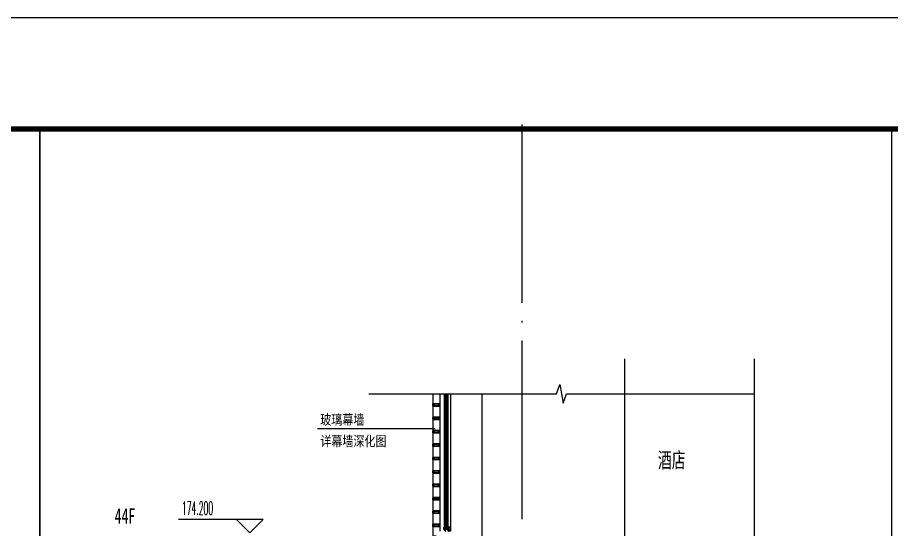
# Model space of a CAD drawing. Header units: millimetres. Extents: x 12351878 to 12381578, y 696206 to 738256.
# Drawn here: x 12361678 to 12371478, y 732521 to 738256 of the extents above; entities that cross this region are included whole.
import ezdxf

# ---------------------------------------------------------------- set-up
doc = ezdxf.new("R2010")
doc.units = ezdxf.units.MM
doc.header["$LTSCALE"] = 1000
for name, pattern in [('CENTER', [50.8, 31.75, -6.35, 6.35, -6.35]), ('CENTER2', [28.575, 19.05, -3.175, 3.175, -3.175]), ('DOTE', [2.42, 2, -0.2, 0.02, -0.2]), ('HIDDEN', [0.125, 0.0625, -0.0625]), ('HIDDEN2', [4.7625, 3.175, -1.5875])]:
    doc.linetypes.add(name, pattern=pattern)
for name, color, linetype in [('A-ANNO-ELEV', 3, 'Continuous'), ('A-ANNO-SYMB', 3, 'Continuous'), ('A-ANNO-TEXT', 7, 'Continuous'), ('A-ANNO-TTLB', 7, 'Continuous'), ('DIM_LEAD', 3, 'Continuous'), ('DOTE', 16, 'DOTE'), ('ELASTOMER', 6, 'Continuous'), ('ELASTOMER-V', 241, 'Continuous'), ('EXTRUSION-V', 141, 'Continuous'), ('EXTRUSION1', 4, 'Continuous'), ('FASTENER', 191, 'Continuous'), ('GLASS', 1, 'Continuous'), ('GLASS-V', 11, 'Continuous'), ('GRID', 8, 'CENTER'), ('GZDI-J建筑-立面-后可见线', 252, 'Continuous'), ('PUB_TEXT', 7, 'Continuous'), ('SFC-ELASTOMER', 6, 'Continuous'), ('SFC-ELASTOMER-V', 241, 'Continuous'), ('SILICONE', 8, 'Continuous'), ('SILICONE-V', 9, 'Continuous'), ('SYMBOL', 7, 'Continuous'), ('型材断面填充', 254, 'Continuous')]:
    doc.layers.add(name, color=color, linetype=linetype)
doc.styles.add('_TCH_DIM', font='SIMPLEX.shx', dxfattribs={"width": 0.6, "bigfont": 'GBCBIG.shx'})
doc.styles.add('宋体', font='', dxfattribs={"width": 0.65})
doc.styles.get('宋体').set_extended_font_data('SimSun')

# ---------------------------------------------------------------- blocks, each defined once
blk = doc.blocks.new('1902-190121-05')
at = {"layer": 'SFC-ELASTOMER-V'}
h = blk.add_hatch(dxfattribs=at)
h.set_pattern_fill('DOTS', color=256, scale=12, style=0)
h.set_pattern_definition([(0, (-98970.10256, 48449.7369), (0.375, 0.75), [0, -0.75])])
edge = h.paths.add_edge_path(flags=16)
edge.add_arc((3, 3.8), 1, 340.05156, 360)
edge.add_line((4, 3.8), (4, 7.2))
edge.add_arc((3, 7.2), 1, 0, 32.51252)
edge.add_line((3.8, 7.8), (2.9, 9.2))
edge.add_arc((2.5, 8.9), 0.5, 32.51252, 180)
edge.add_line((2, 8.9), (2, 3.4))
edge.add_arc((2.9, 3.4), 0.945, 180, 344.04362)
edge.add_arc((7.7, 2.1), 4, 160.05156, 164.04362, ccw=False)
edge = h.paths.add_edge_path()
edge.add_line((5.7, -2.5), (5.2, -2.5))
edge.add_arc((5.2, -3), 0.5, 90, 226.5751)
edge.add_line((4.9, -3.4), (5.1, -3.6))
edge.add_arc((2.8, -6), 3.32, 16.08254, 47.2847, ccw=False)
edge.add_line((6, -5.1), (6, -5.5))
edge.add_arc((5.4, -5.5), 0.591, 194.26011, 356.82648, ccw=False)
edge.add_arc((1.4, -6.8), 3.65, 18.86014, 46.15869)
edge.add_line((3.9, -4.2), (2.7, -3.1))
edge.add_arc((6.8, 3.9), 8.22, 234.2774, 239.61778, ccw=False)
edge.add_line((2.1, -2.7), (0.4, -2.1))
edge.add_arc((-1.8, -11.8), 10, 77.00538, 85.15039)
edge.add_arc((-0.9, -0.8), 1, 188.53077, 265.15039, ccw=False)
edge.add_line((-1.9, -1), (-2, 0))
edge.add_line((-2, 0), (0, 0))
edge.add_line((0, 0), (0, 3.5))
edge.add_line((0, 3.5), (-1, 3.5))
edge.add_arc((-1, 4), 0.5, 157.38014, 270, ccw=False)
edge.add_line((-1.5, 4.2), (0, 7.5))
edge.add_line((0, 7.5), (0, 11))
edge.add_line((0, 11), (-0.5, 11))
edge.add_arc((-0.5, 11.5), 0.5, 143.1301, 270, ccw=False)
edge.add_arc((-8.5, 25.7), 15.9, 298.59032, 327.30873)
edge.add_arc((5.3, 16.9), 0.5, 90, 147.30873, ccw=False)
edge.add_line((5.3, 17.4), (5.5, 17.4))
edge.add_arc((5.5, 16.9), 0.5, 0, 90, ccw=False)
edge.add_line((6, 16.9), (6, 16.6))
edge.add_arc((5.5, 16.6), 0.5, 337.76523, 360, ccw=False)
edge.add_line((6, 16.4), (4, 11.6))
edge.add_arc((4.5, 11.4), 0.5, 157.76523, 212.51252)
edge.add_line((4.1, 11.1), (5.9, 8.2))
edge.add_arc((5.5, 7.9), 0.5, 0, 32.51252, ccw=False)
edge.add_line((6, 7.9), (6, 3))
edge.add_arc((5.5, 3), 0.5, 323.1301, 360, ccw=False)
edge.add_arc((6.7, 2.1), 1, 143.1301, 180)
edge.add_line((5.7, 2.1), (5.7, -2.5))
at = {"color": 0, "linetype": 'ByBlock'}
blk.add_lwpolyline([(5.7, -2.5), (5.2, -2.5, 0.678166), (4.9, -3.4), (5.1, -3.6, -0.136993), (6, -5.1), (6, -5.5, -0.858364), (4.8, -5.6), (4.8, -5.6, 0.119679), (3.9, -4.2), (2.7, -3.1, -0.023306), (2.1, -2.7), (0.4, -2.1, 0.035554), (-1, -1.8, -0.347355), (-1.9, -1), (-2, 0), (0, 0), (0, 3.5), (-1, 3.5, -0.535184), (-1.5, 4.2), (0, 7.5), (0, 11), (-0.5, 11, -0.618034), (-0.9, 11.8, 0.125968), (4.9, 17.2, -0.255402), (5.3, 17.4), (5.5, 17.4, -0.414214), (6, 16.9), (6, 16.6, -0.097323), (6, 16.4), (4, 11.6, 0.24353), (4.1, 11.1), (5.9, 8.2, -0.142822), (6, 7.9), (6, 3, -0.162278), (5.9, 2.7, 0.162278), (5.7, 2.1), (5.7, -2.5)], format="xyb", dxfattribs=at)
blk.add_lwpolyline([(3.9, 3.5, 0.087262), (4, 3.8), (4, 7.2, 0.142822), (3.8, 7.8), (2.9, 9.2, 0.750054), (2, 8.9), (2, 3.4, 0.869621), (3.9, 3.2, -0.01742)], format="xyb", close=True, dxfattribs=at)
blk = doc.blocks.new('*U53')
at = {"color": 0, "linetype": 'HIDDEN2'}
for p, q in [((-2.5, 9.3), (-1.8, 10)), ((-2.5, 9.3), (-2.5, 0)), ((-2.5, 9.3), (2.5, 9.3)), ((-2.5, 1), (2.5, 1)), ((1.8, 10), (-1.8, 10)), ((-1.8, 10), (-1.8, 1)), ((1.8, 10), (2.5, 9.3)), ((1.8, 10), (1.8, 1)), ((2.5, 9.3), (2.5, 0))]:
    blk.add_line(p, q, dxfattribs=at)
at = {"color": 0, "linetype": 'ByBlock'}
for p, q in [((-1, -1.3), (0, -2.7)), ((0, -1.3), (1, -2.7))]:
    blk.add_line(p, q, dxfattribs=at)
for points in [[(-5, -1.3), (5, -1.3), (5, 0), (-5, 0), (-5, -1.3)], [(-3.9, -2.7), (3.9, -2.7), (3.9, -1.3), (-3.9, -1.3), (-3.9, -2.7)]]:
    blk.add_lwpolyline(points, dxfattribs=at)
blk.add_lwpolyline([(-0.6, -4.2), (-0.6, -5.7), (-2.5, -5.7, -0.414214), (-4.5, -3.7), (-4.5, -2.7), (4.5, -2.7), (4.5, -3.7, -0.414214), (2.5, -5.7), (0.6, -5.7), (0.6, -4.2)], format="xyb", close=True, dxfattribs=at)
at = {"layer": 'GRID', "color": 9, "linetype": 'CENTER2', "ltscale": 0.5}
for p, q in [((0.3, 7), (-0.3, 7)), ((0, -7.1), (0, 11.6))]:
    blk.add_line(p, q, dxfattribs=at)
blk = doc.blocks.new('20211008-LC03')
at = {"layer": '型材断面填充', "linetype": 'ByBlock'}
h = blk.add_hatch(color=256, dxfattribs=at)
edge = h.paths.add_edge_path()
edge.add_line((-18.6, 2.5), (-20, 2.5))
edge.add_line((-20, 2.5), (-20, 3.5))
edge.add_line((-20, 3.5), (-19.3, 6))
edge.add_line((-19.3, 6), (-23.6, 13.8))
edge.add_line((-23.6, 13.8), (-23.6, 22))
edge.add_arc((-24.6, 22), 1, 360, 450)
edge.add_line((-24.6, 23), (-42.5, 23))
edge.add_arc((-42.5, 22.5), 0.5, 90, 180)
edge.add_line((-43, 22.5), (-43, -0.1))
edge.add_arc((-42.5, -0.1), 0.5, 180, 248.19859)
edge.add_line((-42.7, -0.6), (-34.8, -3.7))
edge.add_arc((-35, -4.2), 0.5, 0, 68.19859, ccw=False)
edge.add_line((-34.5, -4.2), (-34.5, -4.5))
edge.add_arc((-35, -4.5), 0.5, -90, 0, ccw=False)
edge.add_line((-35, -5), (-36.9, -5))
edge.add_arc((-36.9, -4.7), 0.3, 248.19859, 270, ccw=False)
edge.add_line((-37, -5), (-41.3, -3.3))
edge.add_arc((-41.5, -3.7), 0.5, 68.19859, 180)
edge.add_line((-42, -3.7), (-42, -4.7))
edge.add_arc((-42.3, -4.7), 0.3, -90, 0, ccw=False)
edge.add_line((-42.3, -5), (-44.7, -5))
edge.add_arc((-44.7, -4.7), 0.3, 180, 270, ccw=False)
edge.add_line((-45, -4.7), (-45, 25))
edge.add_line((-45, 25), (0, 25))
edge.add_line((0, 25), (0, 17.5))
edge.add_arc((-0.5, 17.5), 0.5, -90, 0, ccw=False)
edge.add_line((-0.5, 17), (-1.5, 17))
edge.add_arc((-1.5, 17.5), 0.5, 180, 270, ccw=False)
edge.add_line((-2, 17.5), (-2, 22.5))
edge.add_arc((-2.5, 22.5), 0.5, 0, 90)
edge.add_line((-2.5, 23), (-22, 23))
edge.add_line((-22, 23), (-22, 18.5))
edge.add_line((-22, 18.5), (-20.4, 18.5))
edge.add_line((-20.4, 18.5), (-20.2, 18.3))
edge.add_line((-20.2, 18.3), (-20.3, 18.1))
edge.add_line((-20.3, 18.1), (-22, 16.3))
edge.add_line((-22, 16.3), (-22, 14.2))
edge.add_line((-22, 14.2), (-17.8, 6.6))
edge.add_arc((-18.7, 6.1), 1, -15.00011, 28.9614, ccw=False)
edge.add_line((-17.7, 5.9), (-18.6, 2.5))
h = blk.add_hatch(color=256, dxfattribs=at)
edge = h.paths.add_edge_path()
edge.add_line((-22, 2.1), (-23, 1.1))
edge.add_line((-23, 1.1), (-23, -2))
edge.add_line((-23, -2), (-22, -2))
edge.add_line((-22, -2), (-22, 0))
edge.add_line((-22, 0), (0, 0))
edge.add_line((0, 0), (0, 16))
edge.add_arc((-0.5, 16), 0.5, 0, 90)
edge.add_line((-0.5, 16.5), (-1.5, 16.5))
edge.add_arc((-1.5, 16), 0.5, 90, 180)
edge.add_line((-2, 16), (-2, 3))
edge.add_arc((-2.5, 3), 0.5, 270, 360, ccw=False)
edge.add_line((-2.5, 2.5), (-8.2, 2.5))
edge.add_arc((-8.5, 2.5), 0.3, -180, 0, ccw=False)
edge.add_line((-8.8, 2.5), (-14, 2.5))
edge.add_arc((-14, 3), 0.5, 180, 270, ccw=False)
edge.add_line((-14.5, 3), (-14.5, 22))
edge.add_arc((-15, 22), 0.5, 0, 90)
edge.add_line((-15, 22.5), (-21.5, 22.5))
edge.add_arc((-21.5, 22), 0.5, 90, 180)
edge.add_line((-22, 22), (-22, 19.2))
edge.add_arc((-21.3, 19.2), 0.7, 180, 269.99999)
edge.add_line((-21.3, 18.5), (-20, 18.5))
edge.add_line((-20, 18.5), (-20, 20.5))
edge.add_line((-20, 20.5), (-17, 20.5))
edge.add_line((-17, 20.5), (-17, 2))
edge.add_line((-17, 2), (-20, 2))
edge.add_line((-20, 2), (-20, 4))
edge.add_line((-20, 4), (-21.3, 4))
edge.add_arc((-21.3, 3.3), 0.7, 90, 180)
edge.add_line((-22, 3.3), (-22, 2.1))
at = {"color": 0, "linetype": 'ByBlock'}
for points in [[(-18.6, 2.5), (-20, 2.5), (-20, 3.5), (-19.3, 6), (-23.6, 13.8), (-23.6, 22, 0.414214), (-24.6, 23), (-42.5, 23, 0.414214), (-43, 22.5), (-43, -0.1, 0.306678), (-42.7, -0.6), (-34.8, -3.7, -0.306678), (-34.5, -4.2), (-34.5, -4.5, -0.414214), (-35, -5), (-36.9, -5, -0.095415), (-37, -5), (-41.3, -3.3, 0.530598), (-42, -3.7), (-42, -4.7, -0.414214), (-42.3, -5), (-44.7, -5, -0.414214), (-45, -4.7), (-45, 25), (0, 25), (0, 17.5, -0.414214), (-0.5, 17), (-1.5, 17, -0.414214), (-2, 17.5), (-2, 22.5, 0.414214), (-2.5, 23), (-22, 23), (-22, 18.5), (-20.4, 18.5), (-20.2, 18.3), (-20.3, 18.1), (-22, 16.3), (-22, 14.2), (-17.8, 6.6, -0.194206), (-17.7, 5.9)], [(-23, -2), (-23, 1.1), (-22, 2.1), (-22, 3.3, -0.414214), (-21.3, 4), (-20, 4), (-20, 2), (-17, 2), (-17, 20.5), (-20, 20.5), (-20, 18.5), (-21.3, 18.5, -0.414214), (-22, 19.2), (-22, 22, -0.414214), (-21.5, 22.5), (-15, 22.5, -0.414214), (-14.5, 22), (-14.5, 3, 0.414214), (-14, 2.5), (-8.8, 2.5, 1), (-8.2, 2.5), (-2.5, 2.5, 0.414214), (-2, 3), (-2, 16, -0.414214), (-1.5, 16.5), (-0.5, 16.5, -0.414214), (0, 16), (0, 0), (-22, 0), (-22, -2)]]:
    blk.add_lwpolyline(points, format="xyb", close=True, dxfattribs=at)
at = {"layer": 'FASTENER', "rotation": 180}
blk.add_blockref('*U53', (-8.5, 2.5), dxfattribs=at)
blk = doc.blocks.new('ZSLOT')
for p, q in [((-8.8, 3.7), (-6.6, 9.7)), ((-8.8, 3.7), (-8.8, -9.3)), ((-6.6, 9.7), (-6.6, -7.1)), ((-6.6, 9.7), (-1.8, 9.7)), ((-1.8, 9.7), (-1.8, -9.3)), ((-8.8, -9.3), (-6.6, -7.1)), ((-8.8, -9.3), (-1.8, -9.3)), ((-6.6, -7.1), (-1.8, -7.1))]:
    blk.add_line(p, q)
blk = doc.blocks.new('20210923-LC06')
at = {"layer": '型材断面填充', "linetype": 'ByBlock'}
h = blk.add_hatch(color=256, dxfattribs=at)
h.paths.add_polyline_path([(75, 12.5), (0, 12.5), (0, -12.5), (75, -12.5)])
edge = h.paths.add_edge_path(flags=16)
edge.add_arc((73, 10.5), 0.5, 0, 90, ccw=False)
edge.add_line((73.5, 10.5), (73.5, -10.5))
edge.add_arc((73, -10.5), 0.5, -90, 0, ccw=False)
edge.add_line((73, -11), (63.7, -11))
edge.add_arc((63.7, -10.5), 0.5, 157.97569, 270, ccw=False)
edge.add_arc((60, -9), 3.5, 337.97569, 405.52249)
edge.add_arc((62, -7), 0.7, 45.52249, 150)
edge.add_line((61.4, -6.7), (61.3, -6.7))
edge.add_arc((61.9, -7.1), 0.7, 150, 224.97389)
edge.add_arc((60, -9), 2, -224.97389, 44.97389, ccw=False)
edge.add_arc((58.1, -7.1), 0.7, 315.02611, 390)
edge.add_line((58.7, -6.7), (58.6, -6.7))
edge.add_arc((58, -7), 0.7, 30, 134.47751)
edge.add_arc((60, -9), 3.5, 134.47751, 202.02431)
edge.add_arc((56.3, -10.5), 0.5, -90, 22.02431, ccw=False)
edge.add_line((56.3, -11), (2, -11))
edge.add_arc((2, -10.5), 0.5, 180, 270, ccw=False)
edge.add_line((1.5, -10.5), (1.5, 10.5))
edge.add_arc((2, 10.5), 0.5, 90, 180, ccw=False)
edge.add_line((2, 11), (11.3, 11))
edge.add_arc((11.3, 10.5), 0.5, -22.02431, 90, ccw=False)
edge.add_arc((15, 9), 3.5, 157.97569, 225.52249)
edge.add_arc((13, 7), 0.7, 225.52249, 330)
edge.add_line((13.6, 6.7), (13.7, 6.7))
edge.add_arc((13.1, 7.1), 0.7, 330, 404.97389)
edge.add_arc((15, 9), 2, -44.97389, 224.97389, ccw=False)
edge.add_arc((16.9, 7.1), 0.7, 135.02611, 210)
edge.add_line((16.3, 6.7), (16.4, 6.7))
edge.add_arc((17, 7), 0.7, 210, 314.47751)
edge.add_arc((15, 9), 3.5, 314.47751, 382.02431)
edge.add_arc((18.7, 10.5), 0.5, 90, 202.02431, ccw=False)
edge.add_line((18.7, 11), (73, 11))
at = {"color": 0, "linetype": 'ByBlock'}
blk.add_lwpolyline([(75, 12.5), (0, 12.5), (0, -12.5), (75, -12.5)], close=True, dxfattribs=at)
blk.add_lwpolyline([(73, 11, -0.414214), (73.5, 10.5), (73.5, -10.5, -0.414214), (73, -11), (63.7, -11, -0.531846), (63.2, -10.3, 0.30357), (62.5, -6.5, 0.490314), (61.4, -6.7), (61.3, -6.7, 0.339327), (61.4, -7.6, -2.412658), (58.6, -7.6, 0.339327), (58.7, -6.7), (58.6, -6.7, 0.490314), (57.5, -6.5, 0.30357), (56.8, -10.3, -0.531846), (56.3, -11), (2, -11, -0.414214), (1.5, -10.5), (1.5, 10.5, -0.414214), (2, 11), (11.3, 11, -0.531846), (11.8, 10.3, 0.30357), (12.5, 6.5, 0.490314), (13.6, 6.7), (13.7, 6.7, 0.339327), (13.6, 7.6, -2.412658), (16.4, 7.6, 0.339327), (16.3, 6.7), (16.4, 6.7, 0.490314), (17.5, 6.5, 0.30357), (18.2, 10.3, -0.531846), (18.7, 11)], format="xyb", close=True, dxfattribs=at)
blk = doc.blocks.new('20211008-LC01')
at = {"layer": '型材断面填充', "linetype": 'ByBlock'}
h = blk.add_hatch(color=256, dxfattribs=at)
edge = h.paths.add_edge_path()
edge.add_line((5, -20), (5, -18))
edge.add_line((5, -18), (3, -18))
edge.add_line((3, -18), (3, 0))
edge.add_line((3, 0), (0, 0))
edge.add_line((0, 0), (0, -37))
edge.add_line((0, -37), (10, -37))
edge.add_line((10, -37), (10, -45))
edge.add_line((10, -45), (14.5, -45))
edge.add_arc((14.5, -44.5), 0.5, 270, 360)
edge.add_line((15, -44.5), (15, -43.5))
edge.add_arc((14.5, -43.5), 0.5, 0, 90)
edge.add_line((14.5, -43), (12.5, -43))
edge.add_arc((12.5, -42.5), 0.5, 180, 270, ccw=False)
edge.add_line((12, -42.5), (12, -35.5))
edge.add_arc((11.5, -35.5), 0.5, 0, 90)
edge.add_line((11.5, -35), (3.5, -35))
edge.add_arc((3.5, -34.5), 0.5, 180, 270, ccw=False)
edge.add_line((3, -34.5), (3, -25.5))
edge.add_arc((3.5, -25.5), 0.5, 90, 180, ccw=False)
edge.add_line((3.5, -25), (17.4, -25))
edge.add_arc((17.4, -26), 1, -19.81493, 90, ccw=False)
edge.add_arc((23, -28), 4.9, 160.18507, 225.14283)
edge.add_arc((20.2, -30.8), 1, 225.14283, 330)
edge.add_arc((20.2, -30.8), 1, 330, 405.14283)
edge.add_arc((23, -28), 2.9, 217.92814, 225.14283, ccw=False)
edge.add_line((20.7, -29.8), (21, -29.6))
edge.add_arc((23, -28), 2.6, 201.15012, 218.84988, ccw=False)
edge.add_line((20.6, -28.9), (20.3, -29.1))
edge.add_arc((23, -28), 2.9, 97.92814, 202.07186, ccw=False)
edge.add_line((22.6, -25.1), (22.6, -25.4))
edge.add_arc((23, -28), 2.6, 81.15012, 98.84988, ccw=False)
edge.add_line((23.4, -25.4), (23.4, -25.1))
edge.add_arc((23, -28), 2.9, -22.07186, 82.07186, ccw=False)
edge.add_line((25.7, -29.1), (25.4, -28.9))
edge.add_arc((23, -28), 2.6, 321.15012, 338.84988, ccw=False)
edge.add_line((25, -29.6), (25.3, -29.8))
edge.add_arc((23, -28), 2.9, 314.85717, 322.07186, ccw=False)
edge.add_arc((25.8, -30.8), 1, 134.85717, 210)
edge.add_arc((25.8, -30.8), 1, 210, 314.85717)
edge.add_arc((23, -28), 4.9, 314.85717, 379.81493)
edge.add_arc((28.6, -26), 1, 90, 199.81493, ccw=False)
edge.add_line((28.6, -25), (44.5, -25))
edge.add_arc((44.5, -25.5), 0.5, 0, 90, ccw=False)
edge.add_line((45, -25.5), (45, -42.5))
edge.add_arc((44.5, -42.5), 0.5, -90, 0, ccw=False)
edge.add_line((44.5, -43), (43.5, -43))
edge.add_arc((43.5, -43.5), 0.5, 90, 180)
edge.add_line((43, -43.5), (43, -44.5))
edge.add_arc((43.5, -44.5), 0.5, 180, 270)
edge.add_line((43.5, -45), (48, -45))
edge.add_line((48, -45), (48, -23))
edge.add_line((48, -23), (3, -23))
edge.add_line((3, -23), (3, -20))
edge.add_line((3, -20), (5, -20))
at = {"color": 0, "linetype": 'ByBlock'}
blk.add_lwpolyline([(5, -20), (5, -18), (3, -18), (3, 0), (0, 0), (0, -37), (10, -37), (10, -45), (14.5, -45, 0.414214), (15, -44.5), (15, -43.5, 0.414214), (14.5, -43), (12.5, -43, -0.414214), (12, -42.5), (12, -35.5, 0.414214), (11.5, -35), (3.5, -35, -0.414214), (3, -34.5), (3, -25.5, -0.414214), (3.5, -25), (17.4, -25, -0.519541), (18.4, -26.3, 0.291273), (19.5, -31.5, 0.492371), (21.1, -31.3, 0.340149), (21, -30.1, -0.03149), (20.7, -29.8), (21, -29.6, -0.077384), (20.6, -28.9), (20.3, -29.1, -0.488509), (22.6, -25.1), (22.6, -25.4, -0.077384), (23.4, -25.4), (23.4, -25.1, -0.488509), (25.7, -29.1), (25.4, -28.9, -0.077384), (25, -29.6), (25.3, -29.8, -0.03149), (25, -30.1, 0.340149), (24.9, -31.3, 0.492371), (26.5, -31.5, 0.291273), (27.6, -26.3, -0.519541), (28.6, -25), (44.5, -25, -0.414214), (45, -25.5), (45, -42.5, -0.414214), (44.5, -43), (43.5, -43, 0.414214), (43, -43.5), (43, -44.5, 0.414214), (43.5, -45), (48, -45), (48, -23), (3, -23), (3, -20)], format="xyb", close=True, dxfattribs=at)
blk = doc.blocks.new('*U170')
at = {"layer": 'GLASS-V'}
h = blk.add_hatch(dxfattribs=at)
h.set_pattern_fill('HONEY', color=256, scale=10, angle=90, style=0)
h.set_pattern_definition([(90, (-12321.038, 33808.0089), (1.08253175, 1.875), [1.25, -2.5]), (330, (-12321.038, 33808.0089), (1.082531757, -1.874999996), [1.25, -2.5]), (30, (-12321.038, 33808.0089), (2.165063507, 4e-09), [-2.5, 1.25])])
edge = h.paths.add_edge_path()
edge.add_arc((14.8, 4.8), 0.2, 218, 270, ccw=False)
edge.add_line((14.6, 4.6), (13.3, 6.3))
edge.add_arc((13.5, 6.4), 0.2, 180, 218, ccw=False)
edge.add_line((13.3, 6.4), (13.3, 10))
edge.add_line((13.3, 10), (13.3, 13.6))
edge.add_arc((13.5, 13.6), 0.2, 142, 180, ccw=False)
edge.add_line((13.3, 13.7), (14.6, 15.4))
edge.add_arc((14.8, 15.3), 0.2, 90, 142, ccw=False)
edge.add_line((14.8, 15.5), (19.5, 15.5))
edge.add_arc((19.5, 15.3), 0.2, 0, 90, ccw=False)
edge.add_line((19.7, 15.2), (19.7, 4.7))
edge.add_arc((19.5, 4.8), 0.2, 270, 360, ccw=False)
edge.add_line((19.5, 4.6), (14.8, 4.6))
at = {"layer": 'SILICONE'}
h = blk.add_hatch(dxfattribs=at)
h.set_pattern_fill('DOTS', color=256, scale=3, angle=180, style=0)
h.set_pattern_definition([(180, (-6374.46293, 31639.0974), (-0.09375, -0.1875), [0, -0.1875])])
edge = h.paths.add_edge_path()
edge.add_arc((-1.9, 14.8), 15, -4.61622, 4.61622, ccw=False)
edge.add_arc((13.5, 13.6), 0.474, 140.89449, 181.10551, ccw=False)
edge.add_line((13.1, 13.9), (14.4, 15.6))
edge.add_arc((14.8, 15.2), 0.5, 90, 142, ccw=False)
edge.add_line((14.8, 15.7), (14.8, 16))
edge.add_line((14.8, 16), (13, 16))
h = blk.add_hatch(dxfattribs=at)
h.set_pattern_fill('DOTS', color=256, scale=3, angle=270, style=0)
h.set_pattern_definition([(270, (-6374.46293, 31639.0974), (0.1875, -0.09375), [0, -0.1875])])
edge = h.paths.add_edge_path()
edge.add_arc((-1.9, 5.2), 15, 355.38378, 364.61622)
edge.add_arc((13.5, 6.4), 0.474, 178.89449, 219.10551)
edge.add_line((13.1, 6.1), (14.4, 4.4))
edge.add_arc((14.8, 4.7), 0.5, 218, 270)
edge.add_line((14.8, 4.2), (14.8, 4))
edge.add_line((14.8, 4), (13, 4))
at = {"layer": 'SILICONE-V'}
h = blk.add_hatch(dxfattribs=at)
h.set_pattern_fill('ANSI37', color=256, scale=20, angle=135, style=0)
h.set_pattern_definition([(180, (-12319.038, 33830.009), (2e-12, -2.5), []), (270, (-12319.038, 33830.009), (2.5, 2e-12), [])])
edge = h.paths.add_edge_path()
edge.add_line((0, 17), (0, 3))
edge.add_line((0, 3), (1, 4))
edge.add_line((1, 4), (13, 4))
edge.add_arc((-2.8, 5.2), 15.8, 355.53366, 364.46634)
edge.add_line((13, 6.5), (13, 13.5))
edge.add_arc((-1.8, 14.8), 14.8, 355.23107, 364.76893)
edge.add_line((13, 16), (1, 16))
edge.add_line((1, 16), (0, 17))
at = {"layer": 'GLASS'}
for points in [[(1510.5, 16), (1, 16), (0, 17), (0, 21), (1, 22), (1510.5, 22)], [(1510.5, 4), (1, 4), (0, 3), (0, -1), (1, -2), (1510.5, -2)]]:
    blk.add_lwpolyline(points, dxfattribs=at)
at = {"layer": 'GLASS-V'}
for p, q in [((0, 20), (1510.5, 20)), ((0, 18), (1510.5, 18)), ((0, 2), (1510.5, 2)), ((0, 0), (1510.5, 0)), ((20, 13.2, 0), (19.7, 13.2, 0)), ((20, 12.6, 0), (19.7, 12.6, 0)), ((20, 7.4, 0), (19.7, 7.4, 0)), ((20, 6.8, 0), (19.7, 6.8, 0))]:
    blk.add_line(p, q, dxfattribs=at)
for points in [[(13, 10), (13, 13.6, -0.167343), (13.1, 13.9), (14.4, 15.6, -0.230868), (14.8, 15.7), (19.5, 15.7, -0.414214), (20, 15.2), (20, 10), (20, 4.7, -0.414214), (19.5, 4.2), (14.8, 4.2, -0.230868), (14.4, 4.4), (13.1, 6.1, -0.167343), (13, 6.4)], [(14.8, 4.6, -0.230868), (14.6, 4.6), (13.3, 6.3, -0.167343), (13.3, 6.4), (13.3, 10), (13.3, 13.6, -0.167343), (13.3, 13.7), (14.6, 15.4, -0.230868), (14.8, 15.5), (19.5, 15.5, -0.414214), (19.7, 15.2), (19.7, 4.7, -0.414214), (19.5, 4.6)]]:
    blk.add_lwpolyline(points, format="xyb", close=True, dxfattribs=at)
at = {"layer": 'SILICONE'}
for points in [[(0, 17), (0, 3), (1, 4), (13, 4, 0.038996), (13, 6.5), (13, 13.5, 0.041641), (13, 16), (1, 16)], [(13, 16, -0.040306), (13, 13.6, -0.177276), (13.1, 13.9), (14.4, 15.6, -0.230868), (14.8, 15.7), (14.8, 16)], [(13, 4, 0.040306), (13, 6.4, 0.177276), (13.1, 6.1), (14.4, 4.4, 0.230868), (14.8, 4.2), (14.8, 4)]]:
    blk.add_lwpolyline(points, format="xyb", close=True, dxfattribs=at)
blk = doc.blocks.new('gyqs07')
at = {"layer": 'ELASTOMER-V', "linetype": 'ByBlock'}
h = blk.add_hatch(dxfattribs=at)
h.set_pattern_fill('HONEY', color=256, scale=10, style=0)
h.set_pattern_definition([(360, (43274.5983, 15076.1299), (1.875, 1.082531755), [1.25, -2.5]), (120, (43274.5983, 15076.1299), (-1.875, 1.082531755), [1.25, -2.5]), (60, (43274.5983, 15076.1299), (9e-16, 2.16506351), [-2.5, 1.25])])
edge = h.paths.add_edge_path()
edge.add_arc((3322, 2815.6), 5, 0, 360)
h = blk.add_hatch(dxfattribs=at)
h.set_pattern_fill('HONEY', color=256, scale=10, style=0)
h.set_pattern_definition([(0, (-36794.2141, 32495.1883), (1.875, 1.082531755), [1.25, -2.5]), (120, (-36794.2141, 32495.1883), (-1.875, 1.082531755), [1.25, -2.5]), (60, (-36794.2141, 32495.1883), (4e-16, 2.16506351), [-2.5, 1.25])])
edge = h.paths.add_edge_path()
edge.add_line((3339.8, 2807.6), (3343.8, 2807.6))
edge.add_arc((3343.8, 2805.1), 2.5, -90, 90, ccw=False)
edge.add_line((3343.8, 2802.6), (3339.8, 2802.6))
edge.add_arc((3339.8, 2805.1), 2.5, 90.00001, 270, ccw=False)
at = {"layer": 'SILICONE', "linetype": 'ByBlock'}
h = blk.add_hatch(dxfattribs=at)
h.set_pattern_fill('AR-SAND', color=256, style=0)
h.set_pattern_definition([(37.5, (43274.5983, 15076.1299), (-0.06299336, 1.92682377), [0, -1.52, 0, -1.7, 0, -1.625]), (7.5, (43274.5983, 15076.1299), (1.7697767, 2.82214607), [0, -0.82, 0, -1.37, 0, -0.525]), (327.5, (43273.3683, 15076.1299), (3.11414186, 0.005659054), [0, -0.5, 0, -1.8, 0, -2.35]), (317.5, (43273.3683, 15076.13), (3.0061266, 0.87767556), [0, -0.25, 0, -1.18, 0, -1.35])])
edge = h.paths.add_edge_path()
edge.add_line((3327, 2815.6), (3327, 2825.6))
edge.add_arc((3322, 2837.1), 12.6, 246.606, 293.394, ccw=False)
edge.add_line((3317, 2825.6), (3317, 2815.6))
edge.add_arc((3322, 2815.6), 5, 0, 180, ccw=False)
h = blk.add_hatch(dxfattribs=at)
h.set_pattern_fill('AR-SAND', color=256, style=0)
h.set_pattern_definition([(37.5, (-36792.0481, 32495.1883), (-0.06299336, 1.92682377), [0, -1.52, 0, -1.7, 0, -1.625]), (7.5, (-36792.048, 32495.1883), (1.7697767, 2.82214607), [0, -0.82, 0, -1.37, 0, -0.525]), (327.5, (-36793.2781, 32495.1883), (3.11414186, 0.005659054), [0, -0.5, 0, -1.8, 0, -2.35]), (317.5, (-36793.278, 32495.1883), (3.0061266, 0.87767556), [0, -0.25, 0, -1.18, 0, -1.35])])
edge = h.paths.add_edge_path()
edge.add_line((3350, 2807.6), (3343.8, 2807.6))
edge.add_arc((3343.8, 2805.1), 2.5, -89.94436, 90, ccw=False)
edge.add_line((3343.8, 2802.6), (3350, 2802.6))
edge.add_arc((3356.3, 2805.1), 6.77, 158.34454, 201.65546, ccw=False)
at = {"layer": 'ELASTOMER', "elevation": 0}
blk.add_lwpolyline([(3339.8, 2807.6), (3343.8, 2807.6, -1), (3343.8, 2802.6), (3339.8, 2802.6, -1)], format="xyb", close=True, dxfattribs=at)
at = {"layer": 'ELASTOMER'}
blk.add_circle((3322, 2815.6), 5, dxfattribs=at)
at = {"layer": 'ELASTOMER-V', "linetype": 'HIDDEN'}
blk.add_line((3317, 2807.6), (3327, 2820.6), dxfattribs=at)
blk.add_lwpolyline([(3327, 2807.6), (3317, 2807.6), (3317, 2820.6), (3327, 2820.6)], close=True, dxfattribs=at)
at = {"layer": 'ELASTOMER-V', "linetype": 'HIDDEN', "elevation": 0}
blk.add_lwpolyline([(3327, 2807.6), (3327, 2802.6), (3349, 2802.6), (3349, 2807.6), (3327, 2807.6), (3349, 2802.6)], dxfattribs=at)
at = {"layer": 'EXTRUSION-V'}
for p, q in [((3265, 4318.1, 0), (3265, 2780.6)), ((3317, 2825.6), (3317, 4318.1, 0)), ((3357, 4318.1, 0), (3357, 2825.6, 0)), ((3387, 4318.1, 0), (3387, 2825.6, 0))]:
    blk.add_line(p, q, dxfattribs=at)
blk.add_lwpolyline([(3187, 4318.1), (3187, 2725.6), (3224.5, 2725.6)], dxfattribs=at)
at = {"layer": 'GZDI-J建筑-立面-后可见线'}
for p, q in [((5337, 4709.3, 0), (5337, 2705.9, 0)), ((3737, 4318.1, 0), (3737, 2705.9, 0))]:
    blk.add_line(p, q, dxfattribs=at)
at = {"layer": 'SILICONE'}
blk.add_lwpolyline([(3327, 2815.6), (3327, 2825.6, -0.207035), (3317, 2825.6), (3317, 2815.6, -1)], format="xyb", close=True, dxfattribs=at)
at = {"layer": 'SILICONE', "elevation": 0}
blk.add_lwpolyline([(3350, 2807.6), (3343.8, 2807.6, -0.999515), (3343.8, 2802.6), (3350, 2802.6, -0.191262)], format="xyb", close=True, dxfattribs=at)
at = {"color": 0, "linetype": 'ByBlock', "xscale": -1, "rotation": 270}
blk.add_blockref('*U170', (3329, 2807.6, 0), dxfattribs=at)
at = {"layer": 'EXTRUSION1'}
for name, p in [('20210923-LC06', (3187, 4193.1, 0)), ('20210923-LC06', (3187, 4043.1, 0)), ('20210923-LC06', (3187, 3893.1, 0)), ('20210923-LC06', (3187, 3743.1, 0)), ('20210923-LC06', (3187, 3593.1, 0)), ('20210923-LC06', (3187, 3443.1, 0)), ('20210923-LC06', (3187, 3293.1, 0)), ('20210923-LC06', (3187, 3143.1, 0)), ('20210923-LC06', (3187, 2993.1, 0)), ('20210923-LC06', (3187, 2843.1, 0)), ('20211008-LC01', (3314, 2825.6, 0))]:
    blk.add_blockref(name, p, dxfattribs=at)
at = {"layer": 'EXTRUSION1', "rotation": 270}
blk.add_blockref('20211008-LC03', (3362, 2780.6, 0), dxfattribs=at)
at = {"layer": 'FASTENER'}
blk.add_blockref('ZSLOT', (3315.8, 2811.9, 0), dxfattribs=at)
at = {"layer": 'SFC-ELASTOMER', "rotation": 180}
blk.add_blockref('1902-190121-05', (3357, 2825.6), dxfattribs=at)
blk = doc.blocks.new('asdgfdfssh')
blk.add_lwpolyline([(0, 37050), (9550, 37050), (9550, 0), (0, 0)], close=True)
blk = doc.blocks.new('asdfdfsdh')
at = {"layer": 'A-ANNO-TTLB'}
blk.add_lwpolyline([(0, 42050), (29700, 42050), (29700, 0), (0, 0)], close=True, dxfattribs=at)
at = {"layer": 'A-ANNO-TTLB', "const_width": 60}
blk.add_lwpolyline([(500, 40800), (500, 500), (29200, 500), (29200, 40800)], close=True, dxfattribs=at)

msp = doc.modelspace()

# ---------------------------------------------------------------- linework, layer by layer
at = {"layer": 'A-ANNO-ELEV'}
for p, q in [((12364431.5, 732633.5), (12363481.5, 732633.5)), ((12364281.5, 732483.5), (12364131.5, 732633.5)), ((12364281.5, 732483.5), (12364431.5, 732633.5))]:
    msp.add_line(p, q, dxfattribs=at)
at = {"layer": 'A-ANNO-SYMB'}
for points in [[(12369938, 734432.3), (12369938, 728710.1), (12370043, 728671.9), (12369833, 728634.9), (12369938, 728597.6), (12369938, 722875.5)], [(12365615.6, 734041), (12367720.5, 734041), (12367758.8, 734146), (12367795.8, 733936), (12367833, 734041), (12369938, 734041)]]:
    msp.add_lwpolyline(points, dxfattribs=at)
at = {"layer": 'DIM_LEAD'}
msp.add_line((12366360, 733649), (12365041.5, 733649), dxfattribs=at)
at = {"layer": 'DOTE'}
msp.add_line((12367334.5, 701178, 0), (12367334.5, 737220, 0), dxfattribs=at)

# ---------------------------------------------------------------- block references
for name, p in [('asdfdfsdh', (12351877.5, 696206.4)), ('asdgfdfssh', (12352377.5, 699956.4)), ('asdgfdfssh', (12361927.5, 699956.4))]:
    msp.add_blockref(name, p)
at = {"layer": 'SYMBOL'}
msp.add_blockref('gyqs07', (12363147.5, 729722.9), dxfattribs=at)

# ---------------------------------------------------------------- texts
at = {"layer": 'A-ANNO-TEXT', "style": '_TCH_DIM', "width": 0.423529}
msp.add_text('174.200', height=148.75, dxfattribs=at).set_placement((12363520.5, 732686))
at = {"layer": 'PUB_TEXT', "style": '宋体'}
for s, height, width, p in [('玻璃幕墙', 113.29, 0.8, (12365072.3, 733694.6)), ('详幕墙深化图', 113.29, 0.8, (12365073.3, 733454)), ('酒店', 175, 0.65, (12368858.3, 733210.6)), ('44F', 175, 0.65, (12362766.8, 732584.1))]:
    msp.add_text(s, height=height, dxfattribs=dict(at, width=width)).set_placement(p)

doc.saveas('drawing.dxf')
